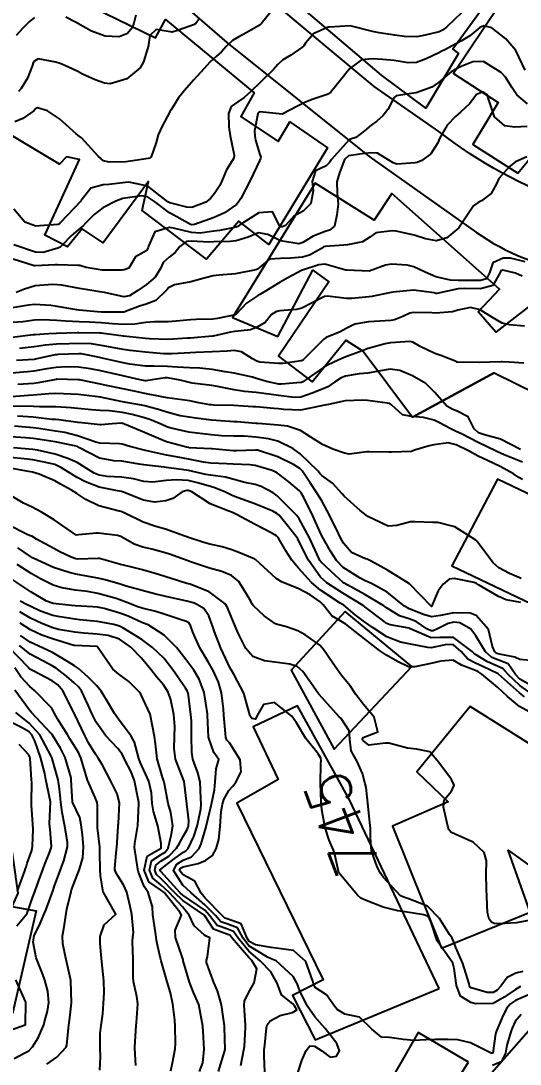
# Model space of a CAD drawing. Header units: metres. Extents: x 318500 to 325275, y 7408834 to 7428799.
# Drawn here: x 323371.4 to 323416.3, y 7419760.2 to 7419853.9 of the extents above; entities that cross this region are included whole.
import ezdxf
from ezdxf.enums import TextEntityAlignment as Align

# ---------------------------------------------------------------- set-up
doc = ezdxf.new("R2010")
doc.units = ezdxf.units.M
doc.header["$MEASUREMENT"] = 0
for name, color, linetype in [('Cotas', 45, 'Continuous'), ('Curvas de Nivel 1m', 11, 'Continuous'), ('Curvas de Nivel 5m', 15, 'Continuous'), ('Edificações', 30, 'Continuous'), ('Vias Primárias', 230, 'Continuous')]:
    doc.layers.add(name, color=color, linetype=linetype)
doc.styles.add('Style-STANDARD', font='STANDARD.shx')

msp = doc.modelspace()

# ---------------------------------------------------------------- linework, layer by layer
at = {"layer": 'Curvas de Nivel 1m', "flags": 128}
for points, elevation in [([(323394.551, 7419855.518), (323393.041, 7419853.625), (323392.943, 7419853.541), (323391.758, 7419852.83), (323391.023, 7419852.454), (323390.463, 7419852.131), (323389.901, 7419851.581), (323389.484, 7419851.104), (323388.996, 7419850.685), (323388.42, 7419850.167), (323387.899, 7419849.606), (323386.969, 7419848.56), (323386.138, 7419847.632), (323385.617, 7419846.973), (323384.934, 7419845.91), (323384.836, 7419845.746), (323384.788, 7419845.651), (323384.126, 7419844.444), (323383.791, 7419843.661), (323383.599, 7419842.956), (323383.145, 7419841.667), (323382.994, 7419841.553), (323382.878, 7419841.536), (323381.285, 7419841.283), (323380.873, 7419841.241), (323379.392, 7419841.202), (323378.874, 7419841.321), (323378.376, 7419841.735), (323376.896, 7419843.381), (323376.696, 7419843.551), (323376.409, 7419843.757), (323374.92, 7419845.098), (323373.839, 7419845.796), (323372.934, 7419846.089), (323372.764, 7419845.981), (323372.609, 7419845.813), (323371.616, 7419845.126), (323370.915, 7419844.828)], 767), ([(323411.053, 7419854.632), (323409.67, 7419853.321), (323409.322, 7419853.039), (323409.034, 7419852.915), (323407.776, 7419852.595), (323407.027, 7419852.45), (323405.917, 7419852.476), (323405.028, 7419852.602), (323403.62, 7419852.813), (323403.033, 7419852.925), (323401.04, 7419853.43), (323399.168, 7419853.328), (323399.038, 7419853.313), (323397.763, 7419852.745), (323397.016, 7419851.886), (323396.86, 7419851.644), (323396.696, 7419851.493), (323395.684, 7419850.819), (323394.993, 7419850.382), (323394.539, 7419849.964), (323394.144, 7419849.523), (323392.968, 7419848.381), (323392.109, 7419847.553), (323391.51, 7419847.004), (323390.946, 7419846.626), (323390.326, 7419846.189), (323390.1, 7419845.578), (323390.125, 7419844.365), (323390.234, 7419843.577), (323390.613, 7419841.843), (323390.578, 7419841.573), (323389.927, 7419840.516), (323389.542, 7419839.583), (323389.318, 7419839.11), (323388.832, 7419838.401), (323388.476, 7419837.944), (323388.073, 7419837.601), (323386.815, 7419837.124), (323386.347, 7419837.159), (323384.819, 7419837.557), (323384.663, 7419837.652), (323382.841, 7419839.048), (323381.141, 7419839.4), (323380.845, 7419839.375), (323379.361, 7419839.204), (323378.841, 7419839.157), (323377.718, 7419838.86), (323376.859, 7419837.75), (323376.844, 7419837.725), (323376.82, 7419837.706), (323375.011, 7419835.777), (323374.904, 7419835.672), (323374.798, 7419835.616), (323373.123, 7419835.477), (323372.795, 7419835.46), (323371.801, 7419835.82), (323370.812, 7419836.981)], 766), ([(323372.677, 7419854.18), (323372.228, 7419853.818), (323371.626, 7419853.229), (323371.021, 7419852.579)], 769), ([(323387.424, 7419853.995), (323387.123, 7419853.619), (323387.081, 7419853.578), (323387.039, 7419853.549), (323385.618, 7419853.054), (323385.028, 7419852.877), (323383.594, 7419853.101), (323383.023, 7419852.558), (323382.916, 7419851.767), (323382.902, 7419851.672), (323382.463, 7419850.203), (323382.159, 7419849.682), (323380.97, 7419848.695), (323379.476, 7419848.233), (323378.966, 7419848.288), (323378.115, 7419848.592), (323376.974, 7419849.113), (323376.55, 7419849.331), (323375.681, 7419849.769), (323374.984, 7419850.064), (323374.587, 7419850.185), (323372.99, 7419850.467), (323372.595, 7419850.205), (323372.449, 7419849.815), (323372.033, 7419848.755), (323371.468, 7419847.825), (323371.24, 7419847.543)], 768), ([(323381.769, 7419854.411), (323381.598, 7419853.692), (323381.455, 7419853.272), (323381.026, 7419852.737), (323380.277, 7419852.455), (323379.022, 7419852.501), (323377.804, 7419852.967), (323377.035, 7419853.39), (323376.358, 7419853.76), (323375.496, 7419854.225)], 769), ([(323416.948, 7419846.447), (323416.001, 7419847.234), (323415.586, 7419847.861), (323414.976, 7419848.842), (323414.6, 7419849.254), (323412.994, 7419850.225), (323412.056, 7419850.222), (323410.987, 7419849.782), (323410.66, 7419849.63), (323410.11, 7419849.313), (323408.97, 7419848.363), (323408.364, 7419847.938), (323406.961, 7419847.429), (323406.533, 7419847.356), (323405.169, 7419847.165), (323404.954, 7419846.973), (323404.404, 7419845.922), (323403.99, 7419845.394), (323403.435, 7419844.89), (323402.917, 7419844.51), (323402.302, 7419844.023), (323401.529, 7419843.424), (323401.055, 7419843.272), (323400.897, 7419843.176), (323399.355, 7419841.453), (323399.163, 7419841.169), (323398.871, 7419840.88), (323397.907, 7419840.432), (323397.613, 7419839.479), (323397.693, 7419838.622), (323397.49, 7419837.48), (323396.813, 7419836.811), (323395.958, 7419836.349), (323395.223, 7419835.506), (323394.922, 7419835.385), (323394.798, 7419835.404), (323394.692, 7419835.512), (323394.046, 7419836.755), (323392.811, 7419836.662), (323391.125, 7419835.565), (323390.934, 7419835.432), (323390.797, 7419835.379), (323389.296, 7419835.082), (323388.791, 7419835.003), (323387.566, 7419834.831), (323386.789, 7419834.894), (323385.15, 7419835.29), (323384.795, 7419835.347), (323383.491, 7419834.961), (323382.903, 7419833.669), (323382.879, 7419833.558), (323382.764, 7419833.263), (323381.745, 7419832.695), (323381.141, 7419831.694), (323380.738, 7419831.528), (323380.544, 7419831.509), (323378.738, 7419831.501), (323377.322, 7419831.744), (323376.743, 7419831.927), (323376.562, 7419831.933), (323374.743, 7419831.992), (323374.534, 7419831.992), (323372.741, 7419831.891), (323372.646, 7419831.897), (323370.75, 7419832.507)], 764), ([(323416.918, 7419844.395), (323415.796, 7419844.357), (323414.918, 7419844.473), (323413.988, 7419845.259), (323413.505, 7419846.711), (323413.326, 7419847.266), (323412.963, 7419847.522), (323412.378, 7419847.279), (323411.777, 7419846.458), (323410.936, 7419845.695), (323410.724, 7419845.512), (323410.489, 7419845.307), (323409.727, 7419844.509), (323409.063, 7419843.328), (323408.896, 7419842.95), (323408.272, 7419841.95), (323407.475, 7419841.344), (323407.057, 7419841.168), (323406.877, 7419841.128), (323405.222, 7419841.028), (323404.876, 7419841.128), (323404.49, 7419841.386), (323403.496, 7419842.011), (323402.886, 7419842.039), (323402.321, 7419841.98), (323400.883, 7419841.777), (323400.529, 7419841.435), (323400.068, 7419840.236), (323399.841, 7419839.445), (323399.872, 7419838.407), (323399.937, 7419837.443), (323399.841, 7419836.475), (323399.614, 7419835.448), (323399.161, 7419835.088), (323398.793, 7419834.976), (323397.702, 7419834.561), (323396.777, 7419833.98), (323396.405, 7419833.864), (323394.78, 7419834.148), (323393.619, 7419834.696), (323392.79, 7419834.871), (323391.861, 7419834.477), (323390.779, 7419834.142), (323390.262, 7419834.091), (323388.777, 7419834.043), (323388.344, 7419834.029), (323386.777, 7419834.1), (323386.319, 7419834.085), (323385.712, 7419833.636), (323385.31, 7419833.093), (323384.756, 7419832.689), (323384.221, 7419832.182), (323383.98, 7419831.658), (323383.519, 7419830.875), (323382.725, 7419830.21), (323381.955, 7419829.681), (323381.201, 7419829.204), (323380.711, 7419829.121), (323378.948, 7419829.495), (323378.717, 7419829.545), (323377.448, 7419829.743), (323376.721, 7419829.87), (323375.117, 7419830.167), (323374.724, 7419830.204), (323374.296, 7419830.213), (323372.723, 7419830.1), (323371.759, 7419829.814), (323371.026, 7419829.515)], 763), ([(323416.884, 7419841.67), (323415.874, 7419841.235), (323415.324, 7419840.793), (323414.865, 7419840.277), (323414.379, 7419839.733), (323414.162, 7419839.257), (323413.696, 7419838.403), (323412.827, 7419837.726), (323412.528, 7419837.571), (323412.117, 7419837.281), (323410.8, 7419835.3), (323409.698, 7419834.404), (323408.782, 7419834.147), (323407.802, 7419834.322), (323406.789, 7419834.649), (323405.159, 7419835.01), (323404.795, 7419835.028), (323403.346, 7419834.848), (323402.786, 7419834.482), (323402.134, 7419834.063), (323400.775, 7419833.793), (323400.451, 7419833.758), (323398.773, 7419833.634), (323398.642, 7419833.592), (323398.441, 7419833.465), (323397.385, 7419832.856), (323396.758, 7419832.688), (323395.668, 7419832.589), (323394.756, 7419832.57), (323393.771, 7419832.509), (323392.741, 7419831.632), (323392.696, 7419831.585), (323392.544, 7419831.543), (323390.736, 7419831.189), (323389.252, 7419831.068), (323388.734, 7419831.007), (323387.92, 7419830.79), (323386.729, 7419830.471), (323385.261, 7419830.178), (323384.723, 7419829.918), (323384.587, 7419829.786), (323384.483, 7419829.652), (323383.582, 7419828.786), (323382.702, 7419828.466), (323382.11, 7419828.268), (323380.691, 7419827.737), (323380.658, 7419827.733), (323378.69, 7419827.749), (323378.669, 7419827.752), (323376.693, 7419827.932), (323376.485, 7419827.961), (323374.697, 7419828.26), (323374.147, 7419828.336), (323372.699, 7419828.426), (323372.147, 7419828.359), (323370.694, 7419828.121)], 762), ([(323416.756, 7419832.268), (323415.419, 7419832.581), (323414.76, 7419832.578), (323413.853, 7419832.16), (323413.551, 7419831.262), (323413.281, 7419830.718), (323412.733, 7419830.569), (323412.045, 7419830.593), (323410.733, 7419830.596), (323410.026, 7419830.604), (323408.736, 7419830.91), (323407.758, 7419831.34), (323406.747, 7419831.801), (323406.136, 7419831.972), (323404.75, 7419832.05), (323404.192, 7419831.944), (323402.74, 7419831.41), (323400.741, 7419831.5), (323400.653, 7419831.519), (323398.749, 7419832.051), (323398.224, 7419831.992), (323396.74, 7419831.514), (323396.721, 7419831.51), (323396.669, 7419831.491), (323395.429, 7419830.807), (323394.729, 7419830.434), (323393.258, 7419829.532), (323392.927, 7419829.326), (323392.715, 7419829.219), (323391.708, 7419828.552), (323390.786, 7419827.569), (323390.739, 7419827.519), (323390.689, 7419827.504), (323389.105, 7419827.165), (323388.683, 7419827.112), (323387.207, 7419827.088), (323386.682, 7419827.058), (323385.401, 7419826.917), (323384.678, 7419826.859), (323383.466, 7419826.874), (323382.677, 7419826.826), (323381.691, 7419826.668), (323380.674, 7419826.636), (323379.691, 7419826.699), (323378.676, 7419826.776), (323377.572, 7419826.841), (323376.677, 7419826.881), (323375.501, 7419826.944), (323374.678, 7419826.983), (323373.43, 7419827.042), (323372.678, 7419827.017), (323371.61, 7419826.882), (323370.675, 7419826.808)], 761), ([(323416.679, 7419826.472), (323415.326, 7419826.595), (323414.683, 7419826.762), (323413.805, 7419827.259), (323412.7, 7419827.953), (323411.833, 7419828.153), (323410.699, 7419827.928), (323410.222, 7419827.782), (323408.695, 7419827.652), (323408.358, 7419827.671), (323406.695, 7419827.715), (323406.397, 7419827.652), (323405.772, 7419827.364), (323405.02, 7419827.04), (323404.684, 7419826.984), (323403.169, 7419826.916), (323402.682, 7419826.886), (323401.439, 7419826.662), (323400.673, 7419826.284), (323400.134, 7419825.972), (323398.883, 7419825.457), (323398.658, 7419825.308), (323396.836, 7419823.487), (323396.731, 7419823.396), (323396.638, 7419823.36), (323395.003, 7419823.138), (323394.634, 7419823.121), (323392.91, 7419823.262), (323392.637, 7419823.339), (323392.254, 7419823.546), (323391.272, 7419824.187), (323390.647, 7419824.299), (323389.978, 7419824.245), (323388.646, 7419824.167), (323387.157, 7419824.124), (323386.645, 7419824.102), (323385.01, 7419824.011), (323384.643, 7419823.998), (323384.293, 7419824.004), (323382.645, 7419824.134), (323381.267, 7419824.312), (323380.647, 7419824.397), (323379.827, 7419824.529), (323378.65, 7419824.76), (323377.803, 7419824.884), (323376.652, 7419824.927), (323375.794, 7419824.906), (323374.651, 7419824.864), (323373.663, 7419824.777), (323372.648, 7419824.637), (323371.314, 7419824.487)], 759), ([(323416.639, 7419823.16), (323415.32, 7419823.24), (323414.67, 7419823.279), (323414.64, 7419823.285), (323414.603, 7419823.288), (323413.582, 7419823.261), (323412.676, 7419823.233), (323412.639, 7419823.228), (323410.682, 7419823.257), (323410.639, 7419823.26), (323410.544, 7419823.301), (323409.17, 7419823.847), (323408.647, 7419824.034), (323407.33, 7419824.666), (323406.657, 7419825.047), (323406.407, 7419825.103), (323404.656, 7419824.987), (323404.177, 7419824.909), (323402.651, 7419824.49), (323401.879, 7419824.186), (323400.643, 7419823.716), (323399.941, 7419823.44), (323399.061, 7419823.026), (323398.63, 7419822.767), (323397.867, 7419822.225), (323396.77, 7419821.488), (323396.666, 7419821.432), (323396.609, 7419821.417), (323394.845, 7419821.269), (323394.607, 7419821.287), (323393.515, 7419821.526), (323392.614, 7419821.799), (323392.246, 7419821.915), (323390.62, 7419822.256), (323389.806, 7419822.394), (323388.625, 7419822.602), (323387.521, 7419822.712), (323386.627, 7419822.74), (323385.476, 7419822.788), (323384.628, 7419822.853), (323383.389, 7419822.898), (323382.629, 7419822.904), (323381.246, 7419823.076), (323380.632, 7419823.2), (323378.741, 7419823.616), (323378.639, 7419823.636), (323378.238, 7419823.726), (323376.885, 7419823.989), (323376.643, 7419824.005), (323374.79, 7419823.927), (323374.641, 7419823.923), (323374.516, 7419823.907), (323373.952, 7419823.787), (323372.891, 7419823.542), (323372.636, 7419823.504), (323371.069, 7419823.388)], 758), ([(323416.337, 7419815.419), (323414.546, 7419816.349), (323413.085, 7419816.732), (323412.555, 7419816.921), (323412.158, 7419817.276), (323411.625, 7419818.339), (323410.576, 7419818.886), (323410.261, 7419818.989), (323409.708, 7419819.313), (323408.599, 7419820.567), (323407.811, 7419821.338), (323406.62, 7419822.026), (323405.489, 7419822.505), (323404.629, 7419822.635), (323403.583, 7419822.438), (323402.623, 7419822.276), (323401.848, 7419822.191), (323400.618, 7419821.995), (323400.209, 7419821.843), (323399.623, 7419821.445), (323399.015, 7419821.043), (323398.601, 7419820.855), (323397.611, 7419820.459), (323396.59, 7419820.124), (323395.999, 7419820.086), (323394.591, 7419820.258), (323393.729, 7419820.387), (323392.595, 7419820.519), (323391.527, 7419820.625), (323390.598, 7419820.764), (323389.118, 7419821.069), (323388.603, 7419821.155), (323386.842, 7419821.38), (323386.607, 7419821.428), (323385.747, 7419821.629), (323384.613, 7419821.837), (323384.414, 7419821.842), (323383.25, 7419821.66), (323382.707, 7419821.57), (323382.609, 7419821.578), (323382.162, 7419821.677), (323380.615, 7419822.02), (323380.213, 7419822.107), (323378.621, 7419822.462), (323377.697, 7419822.66), (323376.626, 7419822.814), (323375.555, 7419822.837), (323374.625, 7419822.78), (323373.765, 7419822.647), (323372.62, 7419822.444), (323372.046, 7419822.381), (323370.617, 7419822.268)], 757), ([(323416.516, 7419814.281), (323414.849, 7419814.922), (323414.527, 7419815.076), (323414.153, 7419815.254), (323412.541, 7419816.028), (323411.031, 7419816.815), (323410.556, 7419817.043), (323409.998, 7419817.308), (323409.056, 7419817.814), (323408.567, 7419818.031), (323407.619, 7419818.29), (323406.57, 7419818.365), (323405.734, 7419818.525), (323404.769, 7419819.377), (323404.582, 7419819.529), (323404.38, 7419819.586), (323402.586, 7419819.819), (323402.164, 7419819.837), (323400.585, 7419819.766), (323400.304, 7419819.715), (323399.095, 7419819.452), (323398.579, 7419819.361), (323398.442, 7419819.326), (323396.575, 7419818.955), (323395.079, 7419819.001), (323394.576, 7419819.067), (323394.165, 7419819.105), (323392.577, 7419819.228), (323392.286, 7419819.253), (323390.578, 7419819.358), (323388.764, 7419819.403), (323388.578, 7419819.413), (323388.42, 7419819.434), (323387.431, 7419819.607), (323386.582, 7419819.774), (323386.392, 7419819.813), (323384.586, 7419820.062), (323384.108, 7419820.126), (323382.591, 7419820.43), (323381.634, 7419820.645), (323380.597, 7419820.861), (323379.147, 7419821.169), (323378.603, 7419821.281), (323376.7, 7419821.657), (323376.609, 7419821.667), (323374.672, 7419821.716), (323374.609, 7419821.709), (323373, 7419821.4), (323372.603, 7419821.351), (323371.173, 7419821.25)], 756), ([(323416.379, 7419803.828), (323415.335, 7419804.287), (323414.393, 7419804.798), (323413.878, 7419805.255), (323412.419, 7419807.172), (323412.371, 7419807.222), (323412.305, 7419807.272), (323410.438, 7419808.486), (323408.91, 7419808.856), (323408.443, 7419808.856), (323406.862, 7419808.928), (323406.443, 7419808.916), (323405.215, 7419808.592), (323404.437, 7419808.525), (323402.606, 7419809.408), (323402.452, 7419809.523), (323401.941, 7419809.932), (323400.477, 7419811.223), (323400.315, 7419811.432), (323399.444, 7419812.4), (323398.496, 7419813.07), (323398.303, 7419813.267), (323398.14, 7419813.465), (323396.523, 7419815.019), (323395.88, 7419815.497), (323394.54, 7419816.161), (323393.685, 7419816.38), (323392.545, 7419816.527), (323391.502, 7419816.6), (323390.545, 7419816.598), (323389.478, 7419816.644), (323388.547, 7419816.737), (323387.29, 7419816.867), (323386.55, 7419816.972), (323384.843, 7419817.35), (323384.557, 7419817.443), (323384.096, 7419817.647), (323383.019, 7419818.118), (323382.566, 7419818.266), (323381.436, 7419818.555), (323380.57, 7419818.73), (323379.405, 7419818.878), (323378.572, 7419818.919), (323377.801, 7419818.96), (323376.573, 7419819.093), (323375.974, 7419819.159), (323374.575, 7419819.241), (323373.132, 7419819.237), (323372.575, 7419819.269), (323372.06, 7419819.293), (323370.574, 7419819.261)], 754), ([(323416.355, 7419801.685), (323415.049, 7419801.932), (323414.36, 7419802.206), (323412.547, 7419803.268), (323412.372, 7419803.374), (323412.178, 7419803.468), (323410.378, 7419803.828), (323409.915, 7419803.769), (323409.371, 7419803.315), (323408.945, 7419802.737), (323408.34, 7419801.32), (323406.37, 7419803.35), (323404.388, 7419804.58), (323402.92, 7419805.395), (323402.564, 7419805.561), (323402.402, 7419805.611), (323401.148, 7419806.163), (323400.416, 7419807.005), (323400.273, 7419807.287), (323400.203, 7419807.433), (323399.977, 7419807.887), (323399.208, 7419809.449), (323398.47, 7419810.806), (323398.078, 7419811.464), (323397.449, 7419812.43), (323396.705, 7419813.487), (323396.503, 7419813.693), (323395.942, 7419814.063), (323394.519, 7419814.762), (323392.714, 7419815.35), (323392.527, 7419815.365), (323390.798, 7419815.285), (323390.526, 7419815.289), (323388.637, 7419815.48), (323388.528, 7419815.485), (323386.577, 7419815.572), (323386.529, 7419815.579), (323386.318, 7419815.622), (323384.537, 7419816.114), (323383.803, 7419816.389), (323382.549, 7419816.935), (323380.763, 7419817.697), (323380.61, 7419817.749), (323380.561, 7419817.758), (323380.498, 7419817.764), (323379.648, 7419817.709), (323378.655, 7419817.623), (323378.559, 7419817.626), (323377.496, 7419817.736), (323376.633, 7419817.821), (323376.561, 7419817.828), (323374.856, 7419818.068), (323374.563, 7419818.092), (323374.237, 7419818.109), (323372.565, 7419818.301), (323371.156, 7419818.411)], 753), ([(323417.517, 7419796.436), (323416.283, 7419796.55), (323415.82, 7419796.76), (323414.288, 7419797.079), (323414.156, 7419797.119), (323414.013, 7419797.253), (323413.828, 7419797.724), (323413.44, 7419799.259), (323412.339, 7419800.511), (323411.794, 7419800.73), (323410.334, 7419800.742), (323409.139, 7419800.505), (323408.331, 7419800.385), (323407.605, 7419800.603), (323406.338, 7419801.119), (323406.173, 7419801.187), (323405.92, 7419801.356), (323404.358, 7419802.613), (323402.95, 7419803.394), (323402.374, 7419803.639), (323401.916, 7419803.868), (323400.391, 7419804.836), (323399.786, 7419805.439), (323399.259, 7419806.298), (323398.599, 7419807.457), (323398.425, 7419807.798), (323397.662, 7419809.468), (323396.856, 7419811.094), (323396.646, 7419811.478), (323396.584, 7419811.582), (323396.482, 7419811.702), (323395.513, 7419812.523), (323394.498, 7419813.279), (323394.354, 7419813.368), (323394.007, 7419813.517), (323392.507, 7419813.987), (323392.008, 7419814.044), (323390.508, 7419814.086), (323389.961, 7419814.115), (323388.509, 7419814.187), (323387.842, 7419814.268), (323386.514, 7419814.541), (323385.4, 7419814.748), (323384.519, 7419814.911), (323382.927, 7419815.261), (323382.525, 7419815.351), (323381.247, 7419815.689), (323380.533, 7419815.891), (323380.315, 7419815.92), (323378.534, 7419815.978), (323378.196, 7419816.064), (323376.544, 7419816.652), (323375.388, 7419816.926), (323374.549, 7419817.062), (323373.051, 7419817.296), (323372.553, 7419817.356), (323370.881, 7419817.5)], 752), ([(323417.216, 7419794.245), (323416.264, 7419794.796), (323415.892, 7419795.224), (323415.235, 7419796.186), (323414.283, 7419796.548), (323413.765, 7419796.735), (323413.179, 7419797.261), (323412.311, 7419798.699), (323411.862, 7419799.277), (323410.888, 7419799.851), (323410.326, 7419799.916), (323409.837, 7419799.792), (323408.864, 7419799.315), (323408.496, 7419799.139), (323408.317, 7419799.135), (323407.921, 7419799.326), (323406.949, 7419799.964), (323406.329, 7419800.21), (323405.462, 7419800.494), (323404.338, 7419801.181), (323404.048, 7419801.383), (323402.355, 7419802.398), (323400.482, 7419803.428), (323400.371, 7419803.51), (323399.707, 7419804.113), (323398.398, 7419805.344), (323398.309, 7419805.461), (323398.213, 7419805.65), (323397.371, 7419807.47), (323396.446, 7419809.182), (323396.229, 7419809.483), (323394.476, 7419811.255), (323394.124, 7419811.515), (323393.033, 7419812.079), (323392.487, 7419812.279), (323391.578, 7419812.46), (323390.492, 7419812.756), (323389.84, 7419812.916), (323388.495, 7419813.098), (323388.075, 7419813.176), (323386.499, 7419813.528), (323385.881, 7419813.626), (323384.502, 7419813.802), (323384.32, 7419813.825), (323382.505, 7419814.033), (323382.083, 7419814.1), (323380.51, 7419814.361), (323379.813, 7419814.405), (323378.514, 7419814.634), (323376.7, 7419815.575), (323376.529, 7419815.674), (323376.278, 7419815.754), (323374.535, 7419816.106), (323374.146, 7419816.174), (323372.539, 7419816.385), (323371.901, 7419816.448), (323370.541, 7419816.537)], 751), ([(323416.687, 7419793.213), (323416.245, 7419793.568), (323414.367, 7419795.239), (323414.316, 7419795.285), (323414.271, 7419795.311), (323412.946, 7419795.933), (323412.28, 7419796.234), (323411.599, 7419796.596), (323410.991, 7419797.289), (323410.299, 7419797.893), (323409.697, 7419797.908), (323408.295, 7419797.624), (323407.991, 7419797.628), (323406.299, 7419797.964), (323405.537, 7419798.126), (323404.308, 7419798.599), (323403.088, 7419799.392), (323402.326, 7419799.955), (323401.491, 7419800.572), (323400.456, 7419801.428), (323400.341, 7419801.512), (323400.142, 7419801.634), (323398.36, 7419802.797), (323397.569, 7419803.468), (323396.389, 7419804.776), (323395.796, 7419805.489), (323395.234, 7419806.323), (323394.553, 7419807.508), (323394.422, 7419807.658), (323394.06, 7419807.881), (323392.438, 7419808.721), (323390.877, 7419809.556), (323390.453, 7419809.766), (323390.136, 7419809.884), (323388.464, 7419810.537), (323386.79, 7419811.615), (323386.575, 7419811.712), (323386.481, 7419811.736), (323386.363, 7419811.739), (323385.933, 7419811.625), (323385.087, 7419811.018), (323384.468, 7419810.809), (323383.437, 7419810.684), (323382.468, 7419810.865), (323380.567, 7419811.611), (323380.479, 7419811.639), (323380.122, 7419811.704), (323378.483, 7419812.023), (323377.245, 7419812.496), (323376.492, 7419812.914), (323375.968, 7419813.231), (323375.107, 7419813.771), (323374.504, 7419814.057), (323374.122, 7419814.168), (323372.51, 7419814.488), (323371.737, 7419814.587), (323370.513, 7419814.705)], 749), ([(323418.044, 7419791.361), (323416.227, 7419792.337), (323415.161, 7419793.231), (323414.253, 7419794.074), (323412.867, 7419795.261), (323412.499, 7419795.494), (323412.273, 7419795.575), (323411.034, 7419796.045), (323410.282, 7419796.507), (323409.165, 7419796.428), (323408.279, 7419796.192), (323406.838, 7419795.904), (323406.276, 7419795.918), (323405.293, 7419796.382), (323404.284, 7419796.963), (323403.662, 7419797.386), (323402.305, 7419798.408), (323401.057, 7419799.419), (323400.642, 7419799.744), (323400.325, 7419799.925), (323399.374, 7419800.488), (323398.611, 7419801.456), (323398.344, 7419801.727), (323397.443, 7419802.38), (323396.362, 7419802.949), (323394.928, 7419803.502), (323394.375, 7419803.837), (323392.519, 7419805.538), (323392.448, 7419805.587), (323392.401, 7419805.611), (323391.026, 7419806.174), (323390.408, 7419806.401), (323389.527, 7419806.69), (323388.413, 7419806.93), (323387.882, 7419807.065), (323386.419, 7419807.539), (323386.358, 7419807.559), (323386.188, 7419807.622), (323384.429, 7419808.252), (323383.571, 7419808.514), (323382.438, 7419808.903), (323380.796, 7419809.695), (323380.452, 7419809.845), (323380.264, 7419809.89), (323378.459, 7419810.345), (323377.292, 7419810.913), (323376.476, 7419811.455), (323375.987, 7419811.757), (323375.021, 7419812.308), (323374.488, 7419812.586), (323373.077, 7419813.212), (323372.496, 7419813.377), (323372.129, 7419813.438), (323370.499, 7419813.747)], 748), ([(323417.384, 7419773.199), (323415.967, 7419772.941), (323414.374, 7419772.828), (323413.966, 7419772.858), (323413.718, 7419772.994), (323413.522, 7419773.247), (323413.377, 7419773.851), (323413.313, 7419775.25), (323413.272, 7419775.99), (323413.257, 7419777.252), (323413.287, 7419778.496), (323413.051, 7419779.255), (323412.064, 7419780.171), (323410.517, 7419780.849), (323410.076, 7419781.063), (323409.878, 7419781.302), (323409.789, 7419781.598), (323409.401, 7419783.307), (323409.466, 7419783.957), (323410.124, 7419784.734), (323410.381, 7419785.296), (323410.137, 7419785.791), (323409.002, 7419787.312), (323408.174, 7419788.286), (323406.989, 7419788.527), (323406.179, 7419788.594), (323404.508, 7419789.052), (323404.185, 7419789.051), (323402.697, 7419788.88), (323402.188, 7419789.291), (323402.139, 7419789.351), (323402.135, 7419789.401), (323402.192, 7419789.557), (323403.521, 7419790.062), (323403.175, 7419791.39), (323402.227, 7419792.51), (323401.531, 7419793.411), (323401.035, 7419794.205), (323400.257, 7419795.14), (323400.125, 7419795.298), (323400.036, 7419795.433), (323399.482, 7419796.232), (323398.645, 7419797.455), (323398.296, 7419797.843), (323396.992, 7419798.791), (323396.315, 7419799.149), (323395.298, 7419799.495), (323394.509, 7419799.695), (323394.323, 7419799.779), (323393.301, 7419800.497), (323392.338, 7419801.366), (323392.221, 7419801.541), (323392.093, 7419801.793), (323391.014, 7419803.554), (323390.378, 7419804.096), (323389.501, 7419804.456), (323388.388, 7419804.774), (323386.674, 7419805.337), (323386.397, 7419805.435), (323385.869, 7419805.625), (323384.793, 7419806.026), (323384.405, 7419806.15), (323383.22, 7419806.47), (323382.41, 7419806.648), (323381.639, 7419806.908), (323380.419, 7419807.606), (323380.137, 7419807.703), (323378.423, 7419807.91), (323378.229, 7419807.917), (323376.611, 7419807.747), (323376.42, 7419807.734), (323376.384, 7419807.751), (323374.44, 7419809.112), (323373.31, 7419809.791), (323372.457, 7419810.242), (323371.684, 7419810.59), (323370.472, 7419811.319)], 747), ([(323416.549, 7419768.571), (323415.908, 7419768.42), (323415.122, 7419768.008), (323414.564, 7419767.233), (323414.243, 7419766.88), (323413.884, 7419766.684), (323413.323, 7419766.687), (323411.888, 7419767.106), (323411.788, 7419767.171), (323411.748, 7419767.272), (323411.719, 7419767.447), (323411.144, 7419769.282), (323410.512, 7419770.721), (323410.308, 7419771.295), (323410.195, 7419771.539), (323409.956, 7419771.878), (323409.054, 7419773.309), (323407.987, 7419774.43), (323406.218, 7419775.125), (323405.997, 7419775.17), (323405.56, 7419775.357), (323404.024, 7419776.984), (323403.76, 7419777.383), (323403.461, 7419777.96), (323402.944, 7419779.391), (323402.862, 7419780.598), (323402.856, 7419781.392), (323402.71, 7419782.785), (323402.655, 7419783.395), (323402.459, 7419785.065), (323402.384, 7419785.397), (323402.144, 7419786.344), (323401.652, 7419787.408), (323401.113, 7419788.355), (323400.991, 7419789.418), (323400.934, 7419790.161), (323400.207, 7419791.26), (323400.044, 7419791.432), (323398.24, 7419793.428), (323398.213, 7419793.46), (323398.138, 7419793.564), (323396.779, 7419795.475), (323396.267, 7419795.935), (323395.613, 7419796.146), (323394.272, 7419796.333), (323393.346, 7419796.452), (323392.279, 7419796.821), (323391.647, 7419797.546), (323391.006, 7419798.856), (323390.699, 7419799.556), (323390.329, 7419800.412), (323390.009, 7419801.237), (323389.785, 7419801.568), (323388.356, 7419802.643), (323386.66, 7419803.321), (323386.367, 7419803.396), (323385.593, 7419803.628), (323384.376, 7419804.028), (323383.825, 7419804.202), (323382.384, 7419804.61), (323381.175, 7419804.902), (323380.391, 7419805.097), (323378.496, 7419805.621), (323378.399, 7419805.633), (323376.577, 7419805.568), (323376.398, 7419805.594), (323375.952, 7419805.757), (323374.9, 7419806.267), (323374.407, 7419806.522), (323372.85, 7419807.361), (323372.418, 7419807.623), (323372.295, 7419807.678), (323371.947, 7419807.807), (323370.432, 7419808.6)], 746), ([(323417.253, 7419766.568), (323415.877, 7419765.958), (323415.431, 7419765.668), (323415.057, 7419765.228), (323414.672, 7419764.418), (323414.172, 7419763.237), (323414.097, 7419762.977), (323413.833, 7419761.24), (323413.825, 7419761.225), (323413.81, 7419761.218), (323413.787, 7419761.217), (323413.685, 7419761.242), (323411.823, 7419762.162), (323410.688, 7419762.426), (323409.827, 7419762.464), (323408.68, 7419762.458), (323407.826, 7419762.42), (323406.787, 7419762.374), (323405.827, 7419762.47), (323404.558, 7419762.64), (323403.829, 7419762.654), (323402.981, 7419763.389), (323401.856, 7419764.45), (323400.555, 7419764.724), (323399.866, 7419765.161), (323399.622, 7419765.434), (323398.888, 7419766.453), (323397.887, 7419767.134), (323397.725, 7419767.462), (323397.664, 7419767.691), (323397.054, 7419769.469), (323395.934, 7419770.434), (323394.826, 7419770.607), (323393.938, 7419770.699), (323392.524, 7419770.948), (323391.946, 7419771.252), (323391.761, 7419771.542), (323391.24, 7419772.824), (323389.967, 7419773.289), (323389.762, 7419773.359), (323389.552, 7419773.566), (323387.993, 7419775.139), (323387.631, 7419775.596), (323387.066, 7419776.66), (323386.016, 7419777.251), (323385.684, 7419777.623), (323385.798, 7419777.847), (323386.025, 7419777.948), (323387.388, 7419778.241), (323388.034, 7419778.534), (323388.653, 7419778.968), (323389.005, 7419779.576), (323389.223, 7419780.413), (323389.347, 7419781.571), (323389.447, 7419782.923), (323389.556, 7419783.568), (323389.672, 7419784.001), (323390.119, 7419784.82), (323390.483, 7419785.198), (323390.756, 7419785.554), (323391.224, 7419786.469), (323391.151, 7419787.55), (323390.175, 7419789.075), (323389.944, 7419789.329), (323389.853, 7419789.565), (323389.828, 7419789.923), (323389.694, 7419791.568), (323389.654, 7419792.133), (323389.48, 7419793.571), (323389.193, 7419794.519), (323388.707, 7419795.583), (323388.271, 7419796.344), (323387.528, 7419797.601), (323386.905, 7419799.017), (323386.69, 7419799.614), (323386.548, 7419799.843), (323386.323, 7419799.966), (323385.84, 7419800.11), (323384.33, 7419800.641), (323383.557, 7419800.877), (323382.335, 7419801.179), (323381.961, 7419801.3), (323380.973, 7419801.691), (323380.344, 7419801.934), (323380.003, 7419802.045), (323378.352, 7419802.502), (323377.425, 7419802.662), (323376.356, 7419802.794), (323375.124, 7419803.003), (323374.362, 7419803.221), (323373.205, 7419803.792), (323372.377, 7419804.284), (323371.127, 7419805.08)], 744), ([(323396.339, 7419759.475), (323396.695, 7419760.577), (323397.065, 7419761.467), (323397.392, 7419761.889), (323397.816, 7419761.872), (323398.481, 7419761.45), (323399.225, 7419760.859), (323399.805, 7419760.969), (323400.058, 7419761.426), (323399.82, 7419762.087), (323398.769, 7419763.446), (323397.856, 7419764.498), (323397.158, 7419765.467), (323396.518, 7419766.839), (323396.276, 7419767.476), (323395.899, 7419768.109), (323394.377, 7419769.503), (323393.923, 7419769.704), (323393.6, 7419769.84), (323391.94, 7419770.855), (323391.415, 7419771.545), (323390.896, 7419772.487), (323389.963, 7419772.842), (323389.422, 7419773.028), (323388.934, 7419773.576), (323387.984, 7419774.552), (323386.747, 7419775.609), (323386.368, 7419775.979), (323386.007, 7419776.311), (323385.151, 7419777.629), (323385.447, 7419778.208), (323386.034, 7419778.539), (323386.782, 7419778.865), (323387.47, 7419779.599), (323387.644, 7419780.008), (323388.079, 7419781.547), (323388.09, 7419781.58), (323388.585, 7419783.583), (323388.839, 7419784.86), (323388.889, 7419785.579), (323388.979, 7419786.746), (323389.235, 7419787.574), (323388.792, 7419788.206), (323388.296, 7419789.588), (323388.223, 7419791.576), (323388.212, 7419791.7), (323387.899, 7419793.595), (323387.455, 7419794.805), (323386.972, 7419795.609), (323386.274, 7419796.578), (323385.441, 7419797.628), (323384.307, 7419798.754), (323382.889, 7419799.661), (323382.477, 7419799.823), (323382.322, 7419799.884), (323381.085, 7419800.446), (323380.33, 7419800.731), (323378.917, 7419801.131), (323378.335, 7419801.253), (323377.904, 7419801.295), (323376.336, 7419801.385), (323375.987, 7419801.406), (323374.338, 7419801.595), (323373.754, 7419801.786), (323372.353, 7419802.645), (323370.547, 7419803.827)], 743), ([(323393.353, 7419759.517), (323393.288, 7419761.001), (323393.313, 7419761.517), (323393.372, 7419761.961), (323393.521, 7419763.515), (323393.581, 7419763.777), (323393.849, 7419764.141), (323394.73, 7419764.624), (323395.861, 7419764.889), (323396.235, 7419765.105), (323396.042, 7419765.478), (323395.872, 7419765.666), (323394.853, 7419766.468), (323394.478, 7419767.501), (323393.905, 7419768.523), (323392.943, 7419769.525), (323391.933, 7419770.395), (323390.965, 7419771.55), (323390.551, 7419772.149), (323389.958, 7419772.385), (323389.085, 7419772.701), (323388.395, 7419773.584), (323387.977, 7419774.056), (323386.643, 7419774.957), (323385.997, 7419775.4), (323385.766, 7419775.622), (323384.019, 7419777.527), (323383.966, 7419777.587), (323383.944, 7419777.641), (323383.958, 7419777.704), (323384.022, 7419777.759), (323385.094, 7419778.57), (323386.045, 7419779.262), (323386.264, 7419779.4), (323386.461, 7419779.614), (323386.987, 7419780.685), (323387.29, 7419781.602), (323387.619, 7419783.12), (323387.638, 7419783.597), (323387.609, 7419784.096), (323387.568, 7419785.598), (323387.358, 7419786.385), (323386.897, 7419787.609), (323386.797, 7419788.242), (323386.784, 7419789.611), (323386.762, 7419791.051), (323386.724, 7419791.612), (323386.491, 7419793.361), (323386.442, 7419793.617), (323386.387, 7419793.764), (323386.244, 7419793.994), (323385.111, 7419795.631), (323384.276, 7419796.686), (323383.278, 7419797.655), (323382.3, 7419798.355), (323380.599, 7419799.413), (323380.318, 7419799.551), (323379.797, 7419799.705), (323378.322, 7419799.964), (323376.709, 7419800.13), (323376.324, 7419800.171), (323374.938, 7419800.383), (323374.327, 7419800.516), (323373.214, 7419800.909), (323372.335, 7419801.312), (323372.009, 7419801.477), (323371.396, 7419801.814)], 742), ([(323391.206, 7419760.136), (323391.488, 7419761.543), (323391.525, 7419761.833), (323391.628, 7419763.542), (323391.63, 7419763.755), (323391.515, 7419765.544), (323391.533, 7419765.884), (323391.881, 7419766.652), (323392.405, 7419767.532), (323392.637, 7419768.801), (323392.192, 7419769.536), (323391.924, 7419769.826), (323390.418, 7419771.555), (323390.208, 7419771.813), (323389.954, 7419771.918), (323388.744, 7419772.37), (323387.97, 7419773.562), (323387.96, 7419773.581), (323385.99, 7419774.932), (323385.269, 7419775.627), (323384.013, 7419776.892), (323383.627, 7419777.256), (323383.472, 7419777.648), (323383.57, 7419778.104), (323384.032, 7419778.457), (323384.749, 7419778.924), (323385.428, 7419779.626), (323385.661, 7419780.019), (323386.067, 7419780.743), (323386.384, 7419781.307), (323386.491, 7419781.614), (323386.542, 7419782.07), (323386.353, 7419783.616), (323386.13, 7419785.62), (323385.338, 7419787.628), (323385.209, 7419788.59), (323385.253, 7419789.629), (323385.276, 7419790.547), (323385.183, 7419791.63), (323384.906, 7419792.957), (323384.671, 7419793.636), (323384.246, 7419794.281), (323383.617, 7419795.013), (323383.113, 7419795.657), (323382.275, 7419796.691), (323381.337, 7419797.684), (323380.3, 7419798.399), (323379.295, 7419798.72), (323378.307, 7419798.843), (323377.115, 7419798.931), (323376.309, 7419799.008), (323374.816, 7419799.269), (323374.315, 7419799.414), (323373.336, 7419799.79), (323372.325, 7419800.279), (323371.349, 7419800.833)], 741), ([(323387.5, 7419759.594), (323387.798, 7419760.361), (323387.905, 7419761.589), (323387.834, 7419763.206), (323387.795, 7419763.591), (323387.786, 7419763.646), (323387.423, 7419765.597), (323386.964, 7419766.687), (323386.606, 7419767.609), (323386.032, 7419769.505), (323386.012, 7419769.619), (323385.995, 7419769.694), (323385.923, 7419769.883), (323385.345, 7419771.626), (323385.311, 7419772.265), (323385.864, 7419773.621), (323385.724, 7419773.872), (323384.322, 7419775.637), (323384.003, 7419775.894), (323382.949, 7419776.595), (323382.526, 7419777.662), (323382.795, 7419778.902), (323384.05, 7419779.621), (323384.056, 7419780.037), (323383.751, 7419781.645), (323383.366, 7419782.924), (323383.251, 7419783.653), (323383.185, 7419784.583), (323382.934, 7419785.658), (323382.155, 7419787.361), (323382.034, 7419787.672), (323381.643, 7419789.146), (323381.37, 7419789.682), (323380.203, 7419791.213), (323379.863, 7419791.703), (323379.346, 7419792.585), (323378.658, 7419793.716), (323378.245, 7419794.216), (323377.502, 7419794.98), (323376.613, 7419795.745), (323376.264, 7419795.99), (323375.639, 7419796.39), (323374.281, 7419797.193), (323372.997, 7419797.793), (323372.295, 7419798.121), (323371.406, 7419798.711)], 739), ([(323381.787, 7419760.121), (323381.675, 7419761.672), (323381.675, 7419761.809), (323381.813, 7419763.67), (323381.843, 7419763.973), (323381.957, 7419765.669), (323381.87, 7419766.311), (323381.566, 7419767.675), (323381.537, 7419768.034), (323381.523, 7419769.676), (323381.467, 7419771.208), (323381.511, 7419771.676), (323381.551, 7419772.071), (323381.405, 7419773.678), (323381.271, 7419774.391), (323380.972, 7419775.685), (323380.663, 7419776.346), (323380.017, 7419777.386), (323379.888, 7419777.701), (323379.874, 7419777.849), (323380.047, 7419779.499), (323380.068, 7419779.681), (323380.068, 7419779.7), (323380.192, 7419781.585), (323380.202, 7419781.698), (323380.218, 7419781.835), (323380.298, 7419783.697), (323380.112, 7419784.513), (323379.487, 7419785.706), (323378.736, 7419787.13), (323378.386, 7419787.718), (323378.163, 7419788.06), (323377.533, 7419789.089), (323377.182, 7419789.735), (323376.265, 7419791.693), (323376.242, 7419791.75), (323376.211, 7419791.817), (323375.208, 7419793.765), (323374.759, 7419794.286), (323374.249, 7419794.64), (323372.489, 7419795.567), (323372.259, 7419795.687), (323372.201, 7419795.743), (323372.154, 7419795.802), (323370.289, 7419797.769)], 737), ([(323384.913, 7419759.629), (323385.058, 7419760.367), (323385.316, 7419761.625), (323385.345, 7419762.096), (323385.307, 7419763.625), (323385.288, 7419764.183), (323385.109, 7419765.628), (323384.878, 7419766.632), (323384.593, 7419767.633), (323384.041, 7419769.516), (323384.009, 7419769.639), (323383.924, 7419769.996), (323383.633, 7419771.341), (323383.589, 7419771.645), (323383.537, 7419772.055), (323383.297, 7419773.65), (323383.259, 7419774.373), (323382.875, 7419775.657), (323382.522, 7419776.179), (323382.018, 7419777.483), (323381.979, 7419777.63), (323381.963, 7419777.671), (323381.95, 7419777.742), (323381.666, 7419779.676), (323381.679, 7419780.052), (323381.944, 7419781.672), (323382.048, 7419783.619), (323382.044, 7419783.671), (323382.032, 7419783.74), (323381.658, 7419785.677), (323381.341, 7419786.483), (323380.736, 7419787.691), (323380.54, 7419788.07), (323380.169, 7419788.571), (323379.08, 7419789.711), (323378.198, 7419790.945), (323377.816, 7419791.726), (323377.502, 7419792.45), (323376.9, 7419793.74), (323376.618, 7419794.118), (323376.247, 7419794.468), (323375.551, 7419795.058), (323374.617, 7419795.775), (323374.263, 7419795.994), (323373.86, 7419796.19), (323372.279, 7419797.056), (323371.32, 7419797.815)], 738), ([(323378.543, 7419759.712), (323378.611, 7419760.899), (323378.579, 7419761.712), (323378.557, 7419762.985), (323378.652, 7419763.712), (323378.81, 7419764.75), (323378.883, 7419765.71), (323378.944, 7419766.639), (323378.906, 7419767.71), (323378.767, 7419768.851), (323378.69, 7419769.712), (323378.574, 7419771.074), (323378.568, 7419771.714), (323378.928, 7419772.737), (323379.97, 7419773.7), (323378.83, 7419775.712), (323378.589, 7419777.139), (323378.558, 7419777.715), (323378.546, 7419779.211), (323378.542, 7419779.715), (323378.338, 7419781.455), (323378.319, 7419781.718), (323378.345, 7419783.47), (323378.306, 7419783.718), (323378.107, 7419784.165), (323377.44, 7419785.73), (323377.126, 7419786.755), (323376.845, 7419787.74), (323376.624, 7419788.202), (323376.172, 7419788.927), (323375.86, 7419789.438), (323375.657, 7419789.758), (323374.742, 7419791.232), (323374.444, 7419791.776), (323374.216, 7419792.183), (323372.672, 7419793.796), (323372.244, 7419794.152), (323371.459, 7419795.019), (323370.898, 7419795.82)], 736), ([(323371.098, 7419772.667), (323371.969, 7419773.723), (323372.003, 7419773.767), (323372.015, 7419773.8), (323372.531, 7419775.256), (323372.725, 7419775.793), (323373.066, 7419776.733), (323373.449, 7419777.786), (323373.602, 7419778.208), (323374.043, 7419779.312), (323374.171, 7419779.655), (323374.192, 7419779.778), (323374.073, 7419781.328), (323374.034, 7419781.78), (323374.031, 7419781.83), (323374.1, 7419783.78), (323373.7, 7419785.784), (323373.591, 7419786.333), (323373.202, 7419787.79), (323372.7, 7419789.269), (323372.436, 7419789.797), (323372.184, 7419790.068), (323371.571, 7419790.427), (323370.199, 7419791.123)], 733), ([(323370.855, 7419760.753), (323371.802, 7419761.251), (323372.16, 7419761.441), (323372.486, 7419761.793), (323372.993, 7419762.618), (323373.508, 7419763.783), (323373.583, 7419764.042), (323373.852, 7419765.013), (323373.969, 7419765.778), (323373.875, 7419766.79), (323373.608, 7419767.783), (323373.407, 7419768.276), (323372.822, 7419769.791), (323372.548, 7419771.179), (323372.655, 7419771.793), (323373.081, 7419772.661), (323373.578, 7419773.784), (323373.684, 7419774.074), (323373.986, 7419774.875), (323374.241, 7419775.532), (323374.325, 7419775.775), (323374.482, 7419776.25), (323375.049, 7419777.765), (323375.301, 7419778.491), (323375.626, 7419779.756), (323375.635, 7419780.177), (323375.355, 7419781.761), (323375.156, 7419782.829), (323375.046, 7419783.766), (323374.93, 7419784.955), (323374.785, 7419785.77), (323374.254, 7419787.683), (323374.219, 7419787.779), (323374.202, 7419787.821), (323374.161, 7419787.897), (323373.163, 7419789.79), (323372.196, 7419790.853), (323370.985, 7419791.818)], 734), ([(323371.158, 7419775.813), (323371.802, 7419777.588), (323371.871, 7419777.802), (323371.909, 7419777.914), (323372.027, 7419778.27), (323372.425, 7419779.415), (323372.507, 7419779.795), (323372.548, 7419781.32), (323372.52, 7419781.796), (323372.396, 7419783.498), (323372.391, 7419783.797), (323372.424, 7419785.498), (323372.41, 7419785.797), (323372.281, 7419787.676), (323372.252, 7419787.799), (323372.162, 7419788.012), (323371.298, 7419788.939)], 732), ([(323370.387, 7419763.267), (323371.839, 7419763.76), (323371.862, 7419763.778), (323371.867, 7419763.8), (323371.896, 7419765.763), (323371.893, 7419765.8), (323371.861, 7419765.874), (323371.008, 7419767.813)], 733), ([(323416.376, 7419764.699), (323415.853, 7419764.082), (323415.579, 7419763.488), (323415.487, 7419763.224), (323415.113, 7419761.935), (323414.975, 7419761.228), (323414.594, 7419760.44), (323413.799, 7419760.113)], 743)]:
    msp.add_lwpolyline(points, dxfattribs=dict(at, elevation=elevation))
at = {"layer": 'Curvas de Nivel 5m', "flags": 128}
for points, elevation in [([(323416.752, 7419849.454), (323415.922, 7419851.236), (323415.025, 7419852.264), (323413.739, 7419853.263), (323413.042, 7419853.43), (323412.662, 7419853.276), (323411.766, 7419852.552), (323411.022, 7419852.1), (323410.512, 7419851.813), (323409.586, 7419851.321), (323409.208, 7419851.126), (323409.005, 7419851.028), (323407.857, 7419850.481), (323406.992, 7419850.148), (323406.228, 7419850.125), (323404.994, 7419850.332), (323403.966, 7419850.424), (323402.996, 7419850.466), (323402.04, 7419850.374), (323400.982, 7419849.583), (323400.914, 7419849.498), (323400.857, 7419849.432), (323400.403, 7419848.867), (323399.247, 7419847.456), (323399.092, 7419847.324), (323398.957, 7419847.263), (323397.607, 7419846.823), (323396.946, 7419846.559), (323396.235, 7419846.202), (323394.93, 7419845.51), (323392.933, 7419845.707), (323392.814, 7419845.66), (323392.728, 7419845.543), (323392.442, 7419844.012), (323392.454, 7419843.547), (323392.53, 7419843.179), (323392.884, 7419841.976), (323392.99, 7419841.648), (323392.972, 7419841.539), (323392.877, 7419841.324), (323392.031, 7419839.552), (323391.195, 7419837.934), (323390.971, 7419837.568), (323390.818, 7419837.41), (323389.731, 7419836.661), (323388.807, 7419836.243), (323387.041, 7419835.616), (323386.847, 7419835.571), (323386.799, 7419835.571), (323386.682, 7419835.622), (323385.461, 7419836.295), (323384.81, 7419836.651), (323383.44, 7419837.664), (323382.826, 7419838.098), (323382.31, 7419838.195), (323380.824, 7419837.976), (323380.598, 7419837.929), (323379.963, 7419837.713), (323378.814, 7419837.11), (323378.031, 7419836.515), (323377.282, 7419835.745), (323377.048, 7419835.496), (323376.793, 7419835.304), (323375.956, 7419834.589), (323375.185, 7419833.774), (323374.972, 7419833.572), (323374.766, 7419833.484), (323373.453, 7419833.106), (323372.76, 7419833.126), (323370.812, 7419833.787)], 765), ([(323416.474, 7419830.961), (323415.892, 7419831.233), (323414.744, 7419831.506), (323414.552, 7419831.443), (323414.47, 7419831.253), (323413.841, 7419830.147), (323412.726, 7419829.841), (323411.309, 7419829.874), (323410.725, 7419829.83), (323408.814, 7419829.422), (323408.721, 7419829.419), (323408.588, 7419829.465), (323406.724, 7419829.702), (323404.874, 7419829.53), (323404.721, 7419829.499), (323404.126, 7419829.389), (323402.965, 7419829.157), (323402.716, 7419829.121), (323401.173, 7419828.965), (323400.713, 7419828.976), (323398.982, 7419829.19), (323398.715, 7419829.157), (323397.614, 7419828.568), (323396.699, 7419828.112), (323396.211, 7419827.981), (323394.695, 7419827.861), (323394.416, 7419827.792), (323393.96, 7419827.521), (323393.394, 7419826.814), (323392.673, 7419826.391), (323392.062, 7419826.156), (323390.666, 7419825.993), (323390.285, 7419825.954), (323388.715, 7419825.589), (323388.671, 7419825.579), (323386.658, 7419825.414), (323386.427, 7419825.393), (323384.656, 7419825.289), (323382.991, 7419825.332), (323382.657, 7419825.363), (323382.375, 7419825.392), (323380.659, 7419825.595), (323379.763, 7419825.709), (323378.662, 7419825.848), (323378.529, 7419825.855), (323376.662, 7419825.883), (323376.53, 7419825.884), (323374.661, 7419825.828), (323374.617, 7419825.824), (323373.968, 7419825.787), (323372.746, 7419825.712), (323372.659, 7419825.704), (323372.547, 7419825.69), (323370.656, 7419825.467)], 760), ([(323416.495, 7419812.724), (323416.175, 7419812.903), (323415.689, 7419813.232), (323414.509, 7419813.875), (323413.356, 7419814.423), (323412.523, 7419814.827), (323411.672, 7419815.283), (323410.538, 7419815.827), (323409.843, 7419816.008), (323408.538, 7419815.842), (323408.132, 7419815.738), (323406.806, 7419815.347), (323406.608, 7419815.27), (323406.528, 7419815.247), (323404.736, 7419815.167), (323404.527, 7419815.171), (323402.72, 7419815.214), (323402.527, 7419815.199), (323400.949, 7419815), (323400.525, 7419815.076), (323399.477, 7419815.446), (323398.536, 7419815.861), (323397.49, 7419816.531), (323396.554, 7419817.113), (323395.384, 7419817.502), (323394.561, 7419817.602), (323392.76, 7419817.735), (323392.562, 7419817.747), (323390.882, 7419817.884), (323390.563, 7419817.903), (323390.216, 7419817.92), (323388.565, 7419818.047), (323387.17, 7419818.214), (323386.567, 7419818.303), (323385.751, 7419818.445), (323384.571, 7419818.749), (323383.889, 7419818.966), (323382.577, 7419819.335), (323382.298, 7419819.395), (323380.58, 7419819.7), (323378.586, 7419820.106), (323378.13, 7419820.184), (323376.589, 7419820.346), (323375.956, 7419820.393), (323374.59, 7419820.444), (323373.968, 7419820.408), (323372.587, 7419820.281), (323372.144, 7419820.249), (323370.585, 7419820.136)], 755), ([(323417.717, 7419793.198), (323416.255, 7419794.225), (323415.228, 7419795.23), (323414.774, 7419795.734), (323414.277, 7419795.964), (323413.368, 7419796.346), (323412.288, 7419797.024), (323412.143, 7419797.127), (323411.993, 7419797.274), (323410.308, 7419798.532), (323409.081, 7419798.54), (323408.308, 7419798.52), (323406.35, 7419799.35), (323406.333, 7419799.362), (323404.609, 7419799.662), (323404.324, 7419799.785), (323402.711, 7419801.022), (323402.339, 7419801.302), (323402.285, 7419801.346), (323402.197, 7419801.402), (323400.356, 7419802.514), (323398.926, 7419803.452), (323398.377, 7419803.945), (323397.28, 7419805.471), (323396.417, 7419807.183), (323396.323, 7419807.385), (323396.255, 7419807.482), (323395.607, 7419808.318), (323394.641, 7419809.507), (323394.453, 7419809.683), (323394.096, 7419809.874), (323392.465, 7419810.523), (323390.964, 7419811.064), (323390.476, 7419811.262), (323389.844, 7419811.57), (323388.874, 7419811.974), (323388.485, 7419812.094), (323387.31, 7419812.43), (323386.49, 7419812.617), (323385.423, 7419812.699), (323384.49, 7419812.618), (323383.316, 7419812.485), (323382.489, 7419812.55), (323381.579, 7419812.772), (323380.492, 7419812.937), (323379.213, 7419812.993), (323378.494, 7419813.094), (323378.044, 7419813.275), (323377.326, 7419813.738), (323376.507, 7419814.234), (323375.662, 7419814.613), (323374.518, 7419815.007), (323372.956, 7419815.363), (323372.524, 7419815.422), (323370.792, 7419815.56)], 750), ([(323416.342, 7419767.213), (323415.887, 7419766.954), (323414.866, 7419766.244), (323413.875, 7419765.696), (323412.281, 7419765.671), (323411.875, 7419765.773), (323410.942, 7419766.345), (323410.575, 7419767.29), (323410.373, 7419768.833), (323410.238, 7419769.295), (323409.927, 7419769.796), (323408.846, 7419771.311), (323408.319, 7419772.964), (323408.168, 7419773.318), (323407.973, 7419773.529), (323407.65, 7419773.649), (323405.978, 7419773.905), (323405.322, 7419774.018), (323403.984, 7419774.345), (323402.461, 7419774.927), (323401.996, 7419775.146), (323401.678, 7419775.405), (323400.029, 7419777.38), (323400.003, 7419777.43), (323399.663, 7419779.053), (323399.543, 7419779.438), (323399.154, 7419780.353), (323398.772, 7419781.45), (323398.487, 7419783.071), (323398.45, 7419783.455), (323398.424, 7419783.766), (323398.353, 7419785.457), (323398.401, 7419787.212), (323398.421, 7419787.456), (323398.403, 7419787.697), (323398.166, 7419788.102), (323397.04, 7419789.471), (323396.201, 7419790.886), (323395.795, 7419791.486), (323394.228, 7419792.69), (323393.228, 7419792.522), (323392.68, 7419791.533), (323392.526, 7419791.214), (323392.206, 7419791.266), (323392.023, 7419791.542), (323391.959, 7419791.797), (323391.469, 7419793.548), (323390.622, 7419795.19), (323390.386, 7419795.559), (323390.263, 7419795.781), (323389.422, 7419797.573), (323388.842, 7419799.052), (323388.654, 7419799.585), (323388.565, 7419799.829), (323388.329, 7419800.489), (323387.89, 7419801.151), (323387.03, 7419801.61), (323386.343, 7419801.81), (323386.097, 7419801.869), (323384.349, 7419802.243), (323383.577, 7419802.426), (323382.356, 7419802.742), (323380.898, 7419803.156), (323380.364, 7419803.324), (323379.008, 7419803.714), (323378.372, 7419803.873), (323378.189, 7419803.907), (323376.377, 7419804.214), (323375.777, 7419804.361), (323374.386, 7419804.835), (323372.539, 7419805.657), (323372.399, 7419805.732), (323372.301, 7419805.801), (323371.173, 7419806.584)], 745), ([(323389.204, 7419759.569), (323389.81, 7419761.56), (323389.743, 7419763.561), (323389.733, 7419763.671), (323389.473, 7419765.566), (323389.121, 7419766.81), (323388.79, 7419767.577), (323388.137, 7419769.366), (323388.122, 7419769.587), (323388.211, 7419769.872), (323388.418, 7419771.583), (323388.099, 7419771.744), (323387.943, 7419771.808), (323387.011, 7419772.659), (323386.576, 7419773.611), (323385.981, 7419774.355), (323384.788, 7419775.632), (323384.007, 7419776.34), (323383.288, 7419776.926), (323382.999, 7419777.655), (323383.182, 7419778.504), (323384.041, 7419779.068), (323384.407, 7419779.274), (323384.668, 7419779.634), (323384.942, 7419780.756), (323385.095, 7419781.63), (323384.906, 7419782.817), (323384.671, 7419783.634), (323384.36, 7419785.404), (323384.303, 7419785.638), (323384.137, 7419786.098), (323383.685, 7419787.647), (323383.531, 7419789.007), (323383.439, 7419789.651), (323383.279, 7419790.569), (323383.058, 7419791.657), (323382.237, 7419793.442), (323382.077, 7419793.672), (323381.16, 7419794.597), (323380.255, 7419795.249), (323379.701, 7419795.706), (323378.29, 7419797.72), (323376.291, 7419797.812), (323376.215, 7419797.827), (323374.3, 7419798.423), (323373.332, 7419798.762), (323372.311, 7419799.22), (323371.372, 7419799.814)], 740), ([(323373.787, 7419760.229), (323374.681, 7419760.882), (323375.509, 7419761.755), (323375.587, 7419761.98), (323375.762, 7419763.751), (323375.847, 7419764.404), (323375.999, 7419765.748), (323375.928, 7419767.711), (323375.923, 7419767.749), (323375.892, 7419767.916), (323375.497, 7419769.756), (323375.21, 7419771.038), (323375.191, 7419771.761), (323375.316, 7419772.393), (323375.519, 7419773.757), (323375.589, 7419774.143), (323375.961, 7419775.751), (323376.001, 7419775.887), (323376.712, 7419777.74), (323377.007, 7419778.764), (323377.077, 7419779.735), (323376.97, 7419780.833), (323376.861, 7419781.738), (323376.731, 7419782.385), (323376.1, 7419783.75), (323375.979, 7419785.752), (323375.951, 7419785.934), (323375.428, 7419787.761), (323375.02, 7419788.618), (323374.278, 7419789.779), (323374.182, 7419789.907), (323372.395, 7419791.798), (323372.213, 7419792.024), (323370.908, 7419793.82)], 735)]:
    msp.add_lwpolyline(points, dxfattribs=dict(at, elevation=elevation))
at = {"layer": 'Edificações'}
for points in [[(323428.534, 7419867.351), (323424.013, 7419869.61), (323410.309, 7419849.15), (323414.331, 7419846.551), (323412.045, 7419842.782), (323416.093, 7419840.209), (323417.355, 7419841.732), (323421.587, 7419839.631), (323431.909, 7419855.252), (323441.485, 7419850.49), (323445.872, 7419859.298), (323450.739, 7419857.367), (323456.181, 7419870.136), (323441.123, 7419876.474), (323435.625, 7419863.915), (323428.534, 7419867.351)], [(323413.978, 7419822.306), (323427.178, 7419815.811), (323429.477, 7419819.944), (323419.954, 7419825.258), (323417.057, 7419828.228), (323414.102, 7419825.931), (323412.525, 7419827.768), (323414.43, 7419829.802), (323404.776, 7419838.397), (323403.189, 7419835.985), (323397.869, 7419839.331), (323390.445, 7419827.256), (323394.517, 7419825.551), (323397.67, 7419831.521), (323399.115, 7419830.471), (323394.583, 7419823.779), (323397.604, 7419821.483), (323400.625, 7419825.223), (323402.201, 7419824.239), (323406.613, 7419818.314)], [(323406.613, 7419818.314), (323413.978, 7419822.306)], [(323435.182, 7419811.501), (323436.321, 7419814.589), (323432.676, 7419816.758), (323431.202, 7419814.162), (323433.18, 7419812.419), (323429.49, 7419805.473), (323414.249, 7419812.756), (323410.167, 7419804.964), (323419.823, 7419800.354), (323420.403, 7419801.574), (323428.624, 7419797.507), (323431.345, 7419803.52), (323435.727, 7419802.009), (323434.486, 7419799.723), (323435.455, 7419798.251), (323425.187, 7419788.313), (323430.927, 7419783.16), (323440.505, 7419792.187), (323438.297, 7419794.68), (323441.826, 7419798.67), (323445.743, 7419796.384), (323449.399, 7419804.263)], [(323406.572, 7419795.925), (323400.573, 7419800.878), (323395.737, 7419795.619), (323399.594, 7419788.525), (323406.572, 7419795.925)], [(323409.02, 7419767.028), (323400.94, 7419784.028), (323396.288, 7419792.406), (323392.309, 7419790.51), (323394.574, 7419785.801), (323390.84, 7419783.661), (323398.614, 7419767.811), (323395.859, 7419766.405), (323397.879, 7419762.43), (323409.02, 7419767.028)], [(323431.384, 7419781.042), (323427.16, 7419784.466), (323425.997, 7419783.427), (323411.796, 7419792.355), (323407.021, 7419786.484), (323409.837, 7419783.794), (323404.817, 7419781.592), (323409.225, 7419770.647), (323417.183, 7419773.887), (323415.224, 7419779.452), (323419.631, 7419776.272), (323424.345, 7419782.143), (323428.844, 7419778.266), (323431.384, 7419781.042)], [(323411.655, 7419760.408), (323407.125, 7419763.099), (323405.044, 7419759.43), (323409.329, 7419756.801), (323411.655, 7419760.408)]]:
    msp.add_lwpolyline(points, close=True, dxfattribs=at)
for points in [[(323419.47, 7419864.034), (323410.252, 7419851.347), (323410.747, 7419850.953), (323407.813, 7419846.041), (323403.846, 7419849.013), (323394.703, 7419856.786)], [(323374.45, 7419856.807), (323383.553, 7419852.365), (323384.433, 7419853.995), (323392.393, 7419847.413), (323391.208, 7419845.291), (323394.554, 7419843.07), (323394.554, 7419843.07), (323395.602, 7419844.83), (323399, 7419842.483), (323393.715, 7419833.8), (323391.03, 7419835.896), (323388.135, 7419832.501), (323382.346, 7419836.86), (323382.923, 7419839.463), (323378.854, 7419833.973), (323376.966, 7419835.23), (323375.624, 7419833.596), (323373.61, 7419834.643), (323375.959, 7419839.798), (323376.714, 7419841.432), (323375.54, 7419841.684), (323374.91, 7419841.013), (323367.401, 7419845.497)], [(323326.88, 7419743.665), (323340.198, 7419764.796), (323342.454, 7419765.531), (323341.419, 7419766.601), (323345.417, 7419770.595), (323346.988, 7419768.883), (323343.276, 7419764.853), (323344.99, 7419761.127), (323348.274, 7419763.944), (323354.322, 7419758.34), (323359.505, 7419763.806), (323362.101, 7419773.716), (323352.663, 7419772.431), (323351.222, 7419782.546), (323361.949, 7419784.416), (323369.436, 7419787.652), (323371.166, 7419775.589), (323370.626, 7419774.402), (323372.822, 7419774.007), (323370.699, 7419764.79), (323367.747, 7419765.186), (323366.669, 7419759.987)]]:
    msp.add_lwpolyline(points, dxfattribs=at)
at = {"layer": 'Vias Primárias'}
for points in [[(323463.151, 7419593.445, 0), (323461.926, 7419601.304, 0.173993)], [(323715.644, 7420145.548, 0), (323709.04, 7420132.939)], [(323831.088, 7420001.787, 0), (323833.844, 7420008.443, 0.220888)], [(323420.815, 7419837.507, -0.082878), (323409.006, 7419843.957), (323403.194, 7419847.988), (323388.051, 7419860.622), (323375.26, 7419872.121), (323365.883, 7419880.514), (323353.354, 7419891.337), (323341.663, 7419902.495), (323339.727, 7419904.644)], [(323337.884, 7419898.279), (323370.599, 7419868.705), (323389.96, 7419851.951), (323402.746, 7419841.723), (323412.374, 7419834.898, 0.245254), (323430.619, 7419832.407)], [(323421.248, 7419767.964), (323413.089, 7419758.712), (323409.379, 7419753.009), (323407.934, 7419750.468), (323406.255, 7419747.461), (323402.704, 7419738.058), (323401.652, 7419732.387, 0.059764), (323400.638, 7419716.575, 0.066791), (323403.487, 7419701.661), (323406.884, 7419690.931), (323410.124, 7419681.173), (323415.667, 7419666.493), (323415.861, 7419665.108)]]:
    msp.add_lwpolyline(points, format="xyb", dxfattribs=at)

# ---------------------------------------------------------------- texts
at = {"layer": 'Cotas', "style": 'Style-STANDARD'}
msp.add_text('745', height=4, rotation=110.88687, dxfattribs=at).set_placement((323400.235, 7419781.805, 745), align=Align.MIDDLE_CENTER)

doc.saveas('drawing.dxf')
